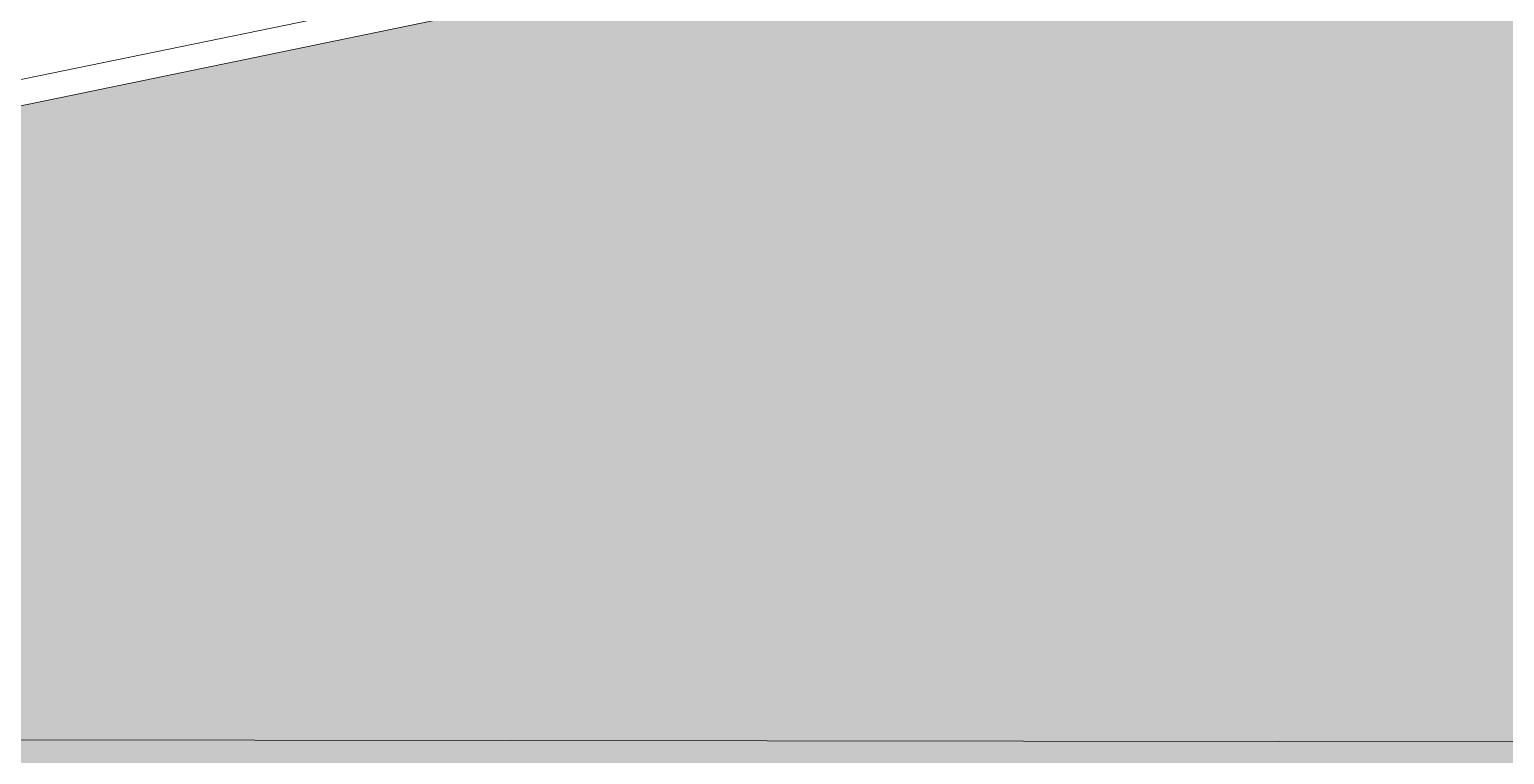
# Model space of a CAD drawing. Header units: millimetres. Extents: x 348 to 2201, y 118 to 1049.
# Drawn here: x 2159.62 to 2168.22, y 343.43 to 347.66 of the extents above; entities that cross this region are included whole.
import ezdxf

# ---------------------------------------------------------------- set-up
doc = ezdxf.new("R2010")
doc.units = ezdxf.units.MM
doc.layers.add('mur vue', color=7, linetype='Continuous', lineweight=13)

msp = doc.modelspace()

# ---------------------------------------------------------------- hatches: boundary and pattern name
at = {"layer": 'mur vue', "true_color": 0x3c2c25}
h = msp.add_hatch(dxfattribs=at)
h.set_pattern_fill('EARTH', color=29, scale=0.1, angle=18.03737)
h.set_pattern_definition([(3e-15, (1129.3211, 323.3701), (0.635, 0.635), [0.635, -0.635]), (3e-15, (1129.3211, 323.6082), (0.635, 0.635), [0.635, -0.635]), (3e-15, (1129.3211, 323.84635), (0.635, 0.635), [0.635, -0.635]), (90, (1129.4005, 323.9257), (-0.635, 0.635), [0.635, -0.635]), (90, (1129.6386, 323.9257), (-0.635, 0.635), [0.635, -0.635]), (90, (1129.87674, 323.9257), (-0.635, 0.635), [0.635, -0.635])])
h.paths.add_polyline_path([(2117.6899, 343.5682), (2056.9733, 343.6483), (1996.9523, 343.5774), (1997.1072, 337.7353), (2117.6647, 337.7353)])
h.paths.add_polyline_path([(2135.0744, 343.5453), (2117.6899, 343.5682), (2117.6647, 337.7353), (2135.1409, 337.7353)])
h.paths.add_polyline_path([(2146.1053, 343.5307), (2135.0744, 343.5453), (2135.1409, 337.7353), (2146.0916, 337.7353)])
h.paths.add_polyline_path([(2159.5261, 343.513), (2146.1053, 343.5307), (2146.0916, 337.7353), (2159.5484, 337.7353)])
h.paths.add_polyline_path([(2169.2144, 343.5003), (2159.5261, 343.513), (2159.5484, 337.7353), (2169.23, 337.7353)])
h.paths.add_polyline_path([(2189.2399, 343.4738), (2169.2144, 343.5003), (2169.23, 337.7353), (2189.3988, 337.7353)])
h.paths.add_polyline_path([(2172.1154, 348.3036), (2169.2028, 347.7548), (2169.2144, 343.5003), (2189.2005, 343.4739), (2189.2005, 348.3036)])
h.paths.add_polyline_path([(2169.2028, 347.7504), (2162.1855, 347.7504), (2159.5118, 347.1994), (2159.5261, 343.513), (2169.2144, 343.5003)])
h.paths.add_polyline_path([(2159.5118, 347.1994), (2156.5574, 346.5906), (2150.221, 346.5906), (2146.1104, 345.7011), (2146.1053, 343.5307), (2159.5261, 343.513)])
h.paths.add_polyline_path([(2146.1104, 345.7011), (2145.4538, 345.559), (2136.2542, 345.5289), (2135.0538, 345.3434), (2135.0744, 343.5453), (2146.1053, 343.5307)])
h.paths.add_polyline_path([(2135.0538, 345.3434), (2130.5228, 344.6434), (2121.9217, 344.6434), (2117.6927, 344.2097), (2117.6899, 343.5682), (2135.0744, 343.5453)])
h.paths.add_polyline_path([(2117.6927, 344.2097), (2112.8619, 343.7143), (2056.9733, 343.6483), (2117.6899, 343.5682)])

# ---------------------------------------------------------------- linework, layer by layer
at = {"layer": 'mur vue'}
for points in [[(2189.1645, 348.4536), (2172.1014, 348.4536), (2169.1652, 347.9004), (2162.1702, 347.9004), (2156.5421, 346.7406), (2150.205, 346.7406), (2145.4375, 345.709), (2136.2425, 345.6789), (2130.5113, 344.7934), (2121.914, 344.7934), (2112.8541, 343.8642), (1996.9646, 343.7274)], [(2189.1645, 348.3036), (2172.1154, 348.3036), (2169.1793, 347.7504), (2162.1855, 347.7504), (2156.5574, 346.5906), (2150.221, 346.5906), (2145.4538, 345.559), (2136.2542, 345.5289), (2130.5228, 344.6434), (2121.9217, 344.6434), (2112.8619, 343.7143), (1996.9648, 343.5774)]]:
    msp.add_lwpolyline(points, dxfattribs=at)
msp.add_lwpolyline([(1996.9483, 343.7274), (2189.2399, 343.4738), (2189.3988, 337.7353), (1997.1072, 337.7353)], close=True, dxfattribs=at)

doc.saveas('drawing.dxf')
